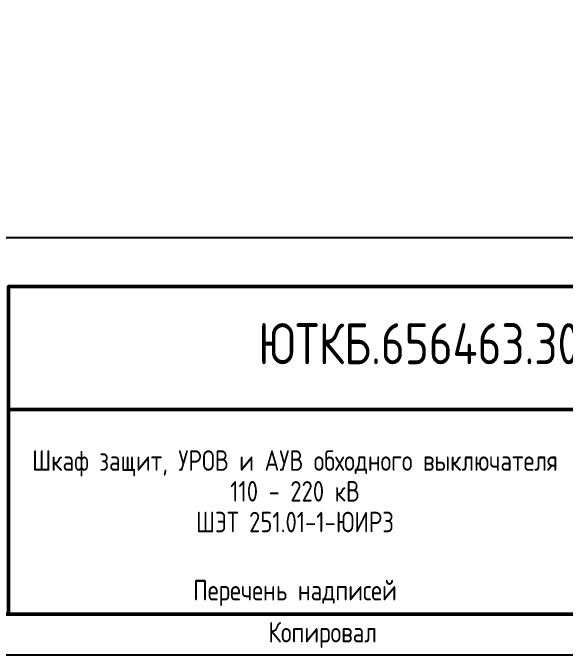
# Model space of a CAD drawing. Header units: millimetres. Extents: x -936 to 3453, y -90 to 618.
# Drawn here: x -544.5 to -476.9, y 0 to 78.4 of the extents above; entities that cross this region are included whole.
import ezdxf

# ---------------------------------------------------------------- set-up
doc = ezdxf.new("R2010")
doc.units = ezdxf.units.MM
doc.styles.add('Gost_type_A', font='GOST_A.TTF')

# ---------------------------------------------------------------- blocks, each defined once
blk = doc.blocks.new('Формат_А4')
blk.add_lwpolyline([(0, 297), (0, 0), (-210, 0), (-210, 297)], close=True)
at = {"lineweight": 50}
blk.add_lwpolyline([(-190, 292), (-5, 292), (-5, 5), (-190, 5)], close=True, dxfattribs=at)
blk = doc.blocks.new('Штамп большой нижний текстовый')
at = {"lineweight": 50}
for points in [[(-120, 25), (0, 25), (0, 40), (-120, 40)], [(-120, 25), (-50, 25), (-50, 0), (-120, 0)]]:
    blk.add_lwpolyline(points, close=True, dxfattribs=at)
at = {"insert": (-75, -2.535), "char_height": 2.5, "width": 13.12023, "attachment_point": 6, "style": 'Gost_type_A'}
blk.add_mtext('Копировал', dxfattribs=at)

msp = doc.modelspace()

# ---------------------------------------------------------------- linework, layer by layer
msp.add_line((-610, 51), (-425, 51))

# ---------------------------------------------------------------- block references
at = {"color": 1}
for name, p in [('Формат_А4', (-420, 0)), ('Штамп большой нижний текстовый', (-425, 5))]:
    msp.add_blockref(name, p, dxfattribs=at)

# ---------------------------------------------------------------- texts
at = {"style": 'Gost_type_A'}
for s, insert, char_height, width, attachment_point in [('ЮТКБ.656463.300-036Д1', (-485, 37.5), 5, 120, 5), ('Перечень надписей', (-510, 6), 2.5, 70, 8)]:
    msp.add_mtext(s, dxfattribs=dict(at, insert=insert, char_height=char_height, width=width, attachment_point=attachment_point))
at = {"insert": (-510, 20), "char_height": 2.5, "width": 68, "attachment_point": 5, "line_spacing_factor": 0.9, "style": 'Gost_type_A'}
msp.add_mtext('Шкаф защит, УРОВ и АУВ обходного выключателя 110 - 220 кВ \\PШЭТ 251.01-1-ЮИРЗ ', dxfattribs=at)

doc.saveas('drawing.dxf')
